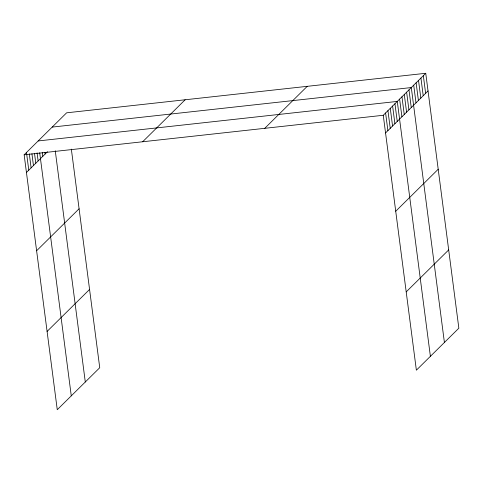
<?xml version="1.0" encoding="UTF-8"?>
<svg xmlns="http://www.w3.org/2000/svg" width="483" height="483" viewBox="0 0 483 483"><rect width="100%" height="100%" fill="white"/><g stroke="black" fill="none" stroke-linecap="round" stroke-linejoin="round"><path stroke-width="0.72" d="M71.345 149.132L99.739 367.726L57.26 409.711L24.15 154.808L66.63 112.817L425.74 73.289L458.85 328.192L416.37 370.183L383.26 115.274L425.74 73.289M26.444 172.479L47.473 151.698M142.66 141.761L185.14 99.77M36.611 250.768L79.091 208.783M47.086 331.429L89.572 289.438M264.756 128.321L307.236 86.33M385.561 132.952L428.041 90.961M395.728 211.24L438.208 169.249M406.203 291.895L448.683 249.91M52.188 127.095L411.299 87.562L444.408 342.471M38.169 140.951L397.28 101.418L430.389 356.327M24.15 154.808L383.26 115.274M423.337 75.668L425.632 93.34M420.928 78.047L423.223 95.725M418.52 80.426L420.82 98.103M416.117 82.804L418.411 100.482M413.708 85.183L416.002 102.861M408.962 89.874L411.256 107.546M406.626 92.181L408.92 109.858M404.289 94.493L406.583 112.165M401.953 96.799L404.247 114.477M399.616 99.112L401.91 116.783M394.943 103.73L397.243 121.402M392.607 106.037L394.907 123.714M390.27 108.349L392.57 126.021M387.934 110.655L390.234 128.333M385.597 112.968L387.897 130.639M55.255 150.732L85.292 381.999M44.943 152.531L45.136 154.005M42.323 152.634L42.8 156.317M39.697 152.731L71.273 395.855M37.076 152.833L38.127 160.936M34.547 153.666L35.79 163.242M31.926 153.769L33.454 165.554M29.3 153.866L31.117 167.861M26.487 152.495L28.781 170.173"/></g></svg>
